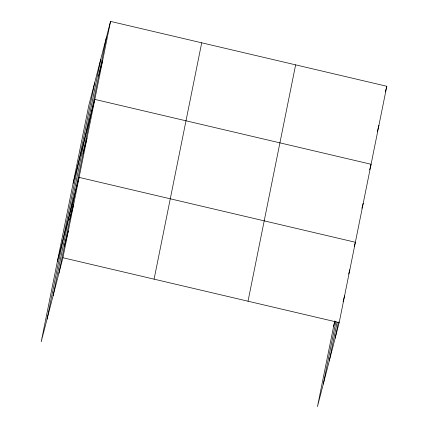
<?xml version="1.0" encoding="UTF-8"?>
<svg xmlns="http://www.w3.org/2000/svg" width="428" height="428" viewBox="0 0 428 428"><rect width="100%" height="100%" fill="white"/><g stroke="black" fill="none" stroke-linecap="round" stroke-linejoin="round"><path stroke-width="0.64" d="M47.043 319.176L94.658 82.823M53.051 295.93L100.671 59.578M58.887 273.374L106.502 37.017M110.542 21.4L88.821 105.379L41.206 341.737L62.927 257.752L110.542 21.4L386.794 86.263L339.179 322.621L317.458 406.6L334.696 321.043M154.091 279.158L201.706 42.805M248.015 301.21L295.63 64.858M323.29 384.039L335.927 321.321M329.303 360.799L337.071 322.252M335.14 338.238L338.43 321.904M98.649 76.018L102.688 60.396M73.108 183.377L94.829 99.398L371.081 164.261L369.626 169.884M82.936 154.016L86.975 138.394M57.395 261.374L79.116 177.395L355.368 242.259L354.234 246.63M69.678 219.799L73.718 204.177M64.286 246.587L68.325 230.965M385.339 91.886L386.794 86.263M377.319 131.514L378.935 125.265M361.928 208.259L363.222 203.263M333.647 326.238L334.98 321.086M348.676 274.043L349.81 269.672M343.117 301.456L344.572 295.834M62.927 257.752L339.179 322.621"/></g></svg>
